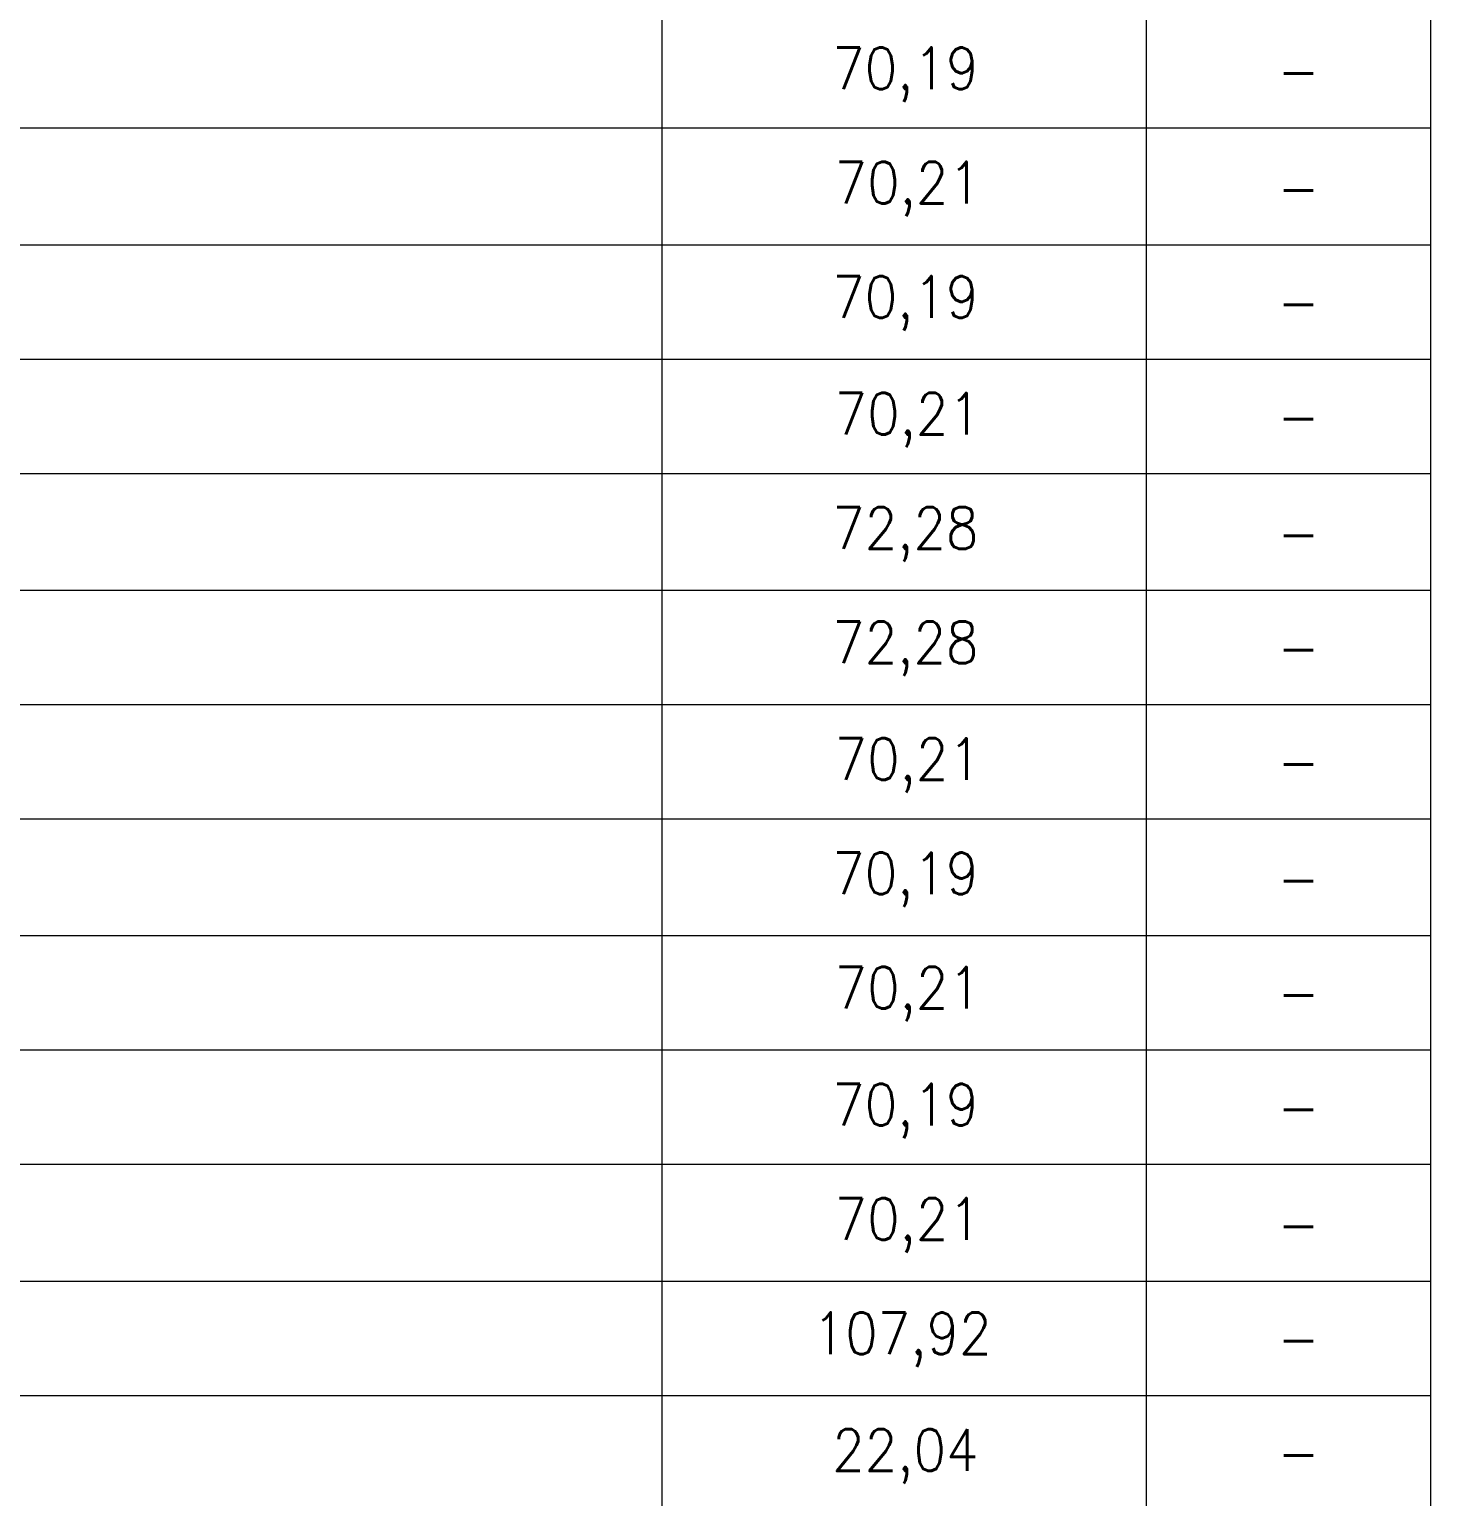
# Model space of a CAD drawing. Header units: millimetres. Extents: x 0 to 420, y 0 to 297.
# Drawn here: x 53.3 to 77.68, y 173.03 to 198.57 of the extents above; entities that cross this region are included whole.
import ezdxf

# ---------------------------------------------------------------- set-up
doc = ezdxf.new("R2010")
doc.units = ezdxf.units.MM
doc.styles.get("Standard").update_dxf_attribs({"font": 'STANDARD'})

msp = doc.modelspace()

# ---------------------------------------------------------------- linework, layer by layer
at = {"color": 7, "lineweight": 0}
for points in [[(64.304335, 249.258666), (64.304335, 42.502666)], [(72.728668, 249.258666), (72.728668, 42.502666)], [(77.681668, 249.258666), (77.681668, 42.502666)], [(28.913668, 196.849999), (77.681668, 196.849999)], [(28.913668, 194.817999), (77.681668, 194.817999)], [(28.913668, 192.828333), (77.681668, 192.828333)], [(28.913668, 190.838666), (77.681668, 190.838666)], [(28.913668, 188.806666), (77.681668, 188.806666)], [(28.913668, 186.816999), (77.681668, 186.816999)], [(28.913668, 184.827333), (77.681668, 184.827333)], [(28.913668, 182.795333), (77.681668, 182.795333)], [(28.913668, 180.805666), (77.681668, 180.805666)], [(28.913668, 178.815999), (77.681668, 178.815999)], [(28.913668, 176.783999), (77.681668, 176.783999)], [(28.913668, 174.794333), (77.681668, 174.794333)]]:
    msp.add_lwpolyline(points, dxfattribs=at)

# ---------------------------------------------------------------- texts
at = {"color": 251, "char_height": 0.724708, "attachment_point": 1}
for s, insert, width in [('70,19', (67.267668, 198.25204), 2.13386244), ('-', (75.014672, 198.209708), 0.32209244), ('70,21', (67.31, 196.262377), 2.13386244), ('-', (75.014672, 196.177705), 0.32209244), ('70,19', (67.267668, 194.272705), 2.13386244), ('-', (75.014672, 194.188041), 0.32209244), ('70,21', (67.31, 192.24071), 2.13386244), ('-', (75.014672, 192.198378), 0.32209244), ('72,28', (67.267668, 190.251038), 2.29490867), ('-', (75.014672, 190.166375), 0.32209244), ('72,28', (67.267668, 188.261375), 2.29490867), ('-', (75.014672, 188.176712), 0.32209244), ('70,21', (67.31, 186.229371), 2.13386244), ('-', (75.014672, 186.18704), 0.32209244), ('70,19', (67.267668, 184.239708), 2.13386244), ('-', (75.014672, 184.155045), 0.32209244), ('70,21', (67.31, 182.250045), 2.13386244), ('-', (75.014672, 182.165373), 0.32209244), ('70,19', (67.267668, 180.218041), 2.13386244), ('-', (75.014672, 180.17571), 0.32209244), ('70,21', (67.31, 178.228378), 2.13386244), ('-', (75.014672, 178.143706), 0.32209244), ('107,92', (66.929003, 176.238706), 2.69752422), ('-', (75.014672, 176.154043), 0.32209244), ('22,04', (67.267668, 174.206712), 2.37543178), ('-', (75.014672, 174.164371), 0.32209244)]:
    msp.add_mtext(s, dxfattribs=dict(at, insert=insert, width=width))

doc.saveas('drawing.dxf')
